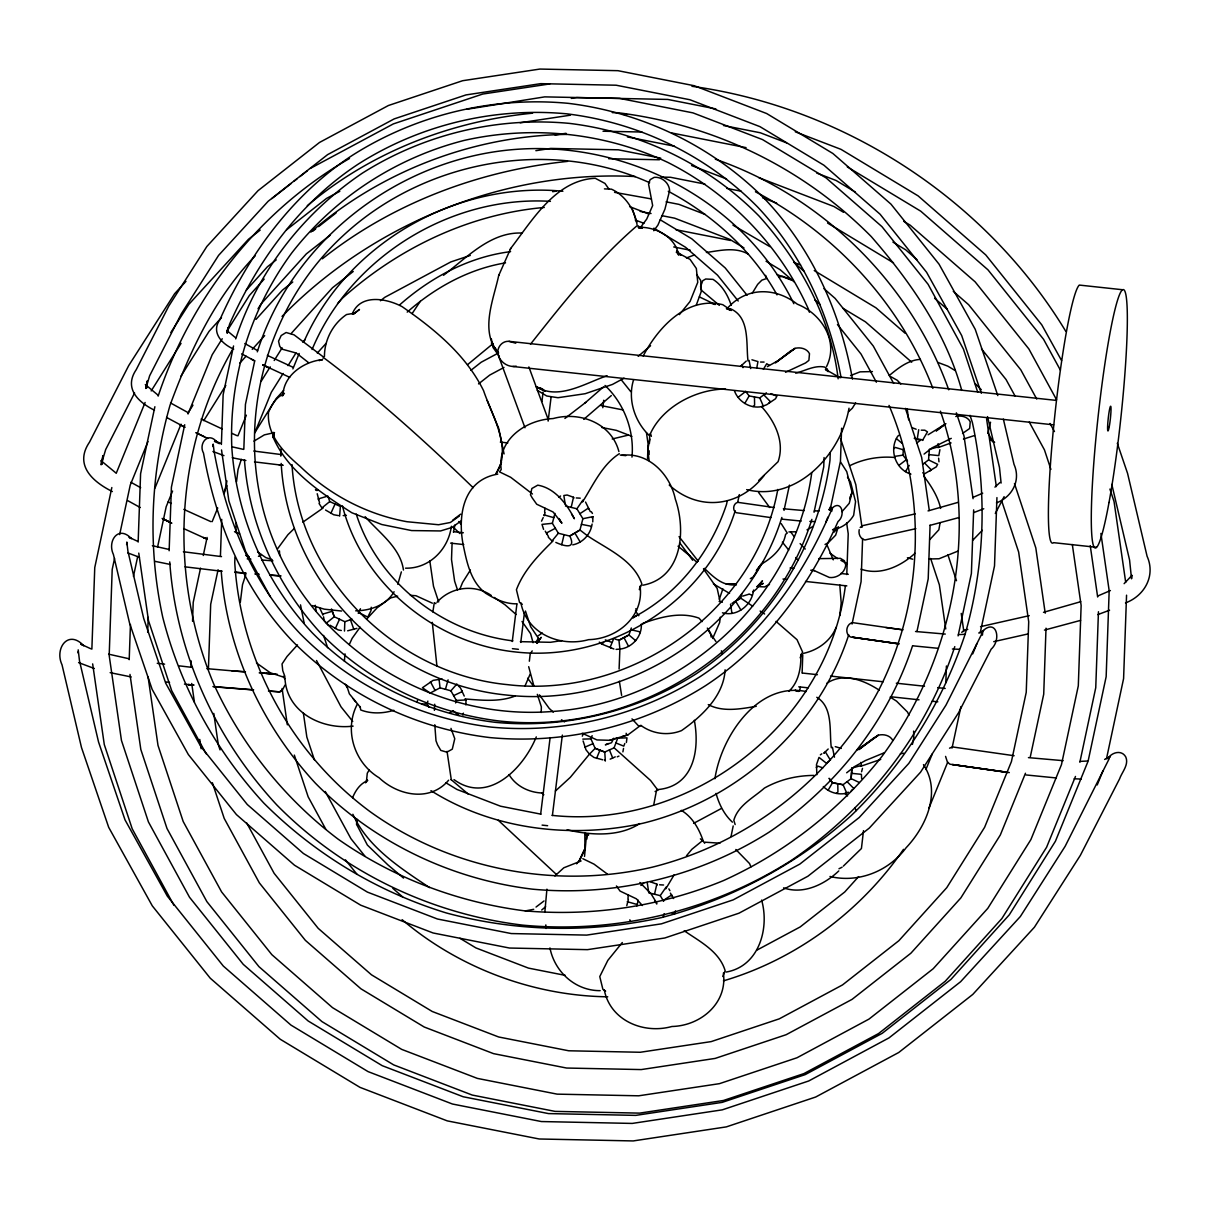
<?xml version="1.0" encoding="UTF-8"?>
<svg xmlns="http://www.w3.org/2000/svg" width="1210" height="1210" viewBox="0 0 1210 1210"><rect width="100%" height="100%" fill="white"/><g stroke="black" fill="none" stroke-linecap="round" stroke-linejoin="round"><path stroke-width="1.5" d="M619.096 668.994L619.898 649.105C632.104 647.789 642.162 636.43 641.315 624.058M623.528 748.43L622.893 751.864M714.913 778.741C721.115 736.966 757.399 681.472 806.147 691.545M323.569 616.798L324.174 620.669L328.591 625.51M434.39 710.33L434.723 704.22M541.203 712.478L541.354 706.867L537.331 694.343M544.818 912.31L546.92 889.168M1001.109 483.062L999.475 467.499L987.526 416.603M863.501 830.65L861.429 848.512L843.355 866.118M649.059 454.536L649.18 450.816M649.422 443.389L649.74 434.103M91.869 649.15L94.758 567.581L111.834 487.539M129.198 659.677L130.453 624.466M138.152 542.08L140.587 473.76L154.88 406.726M147.696 632.301L148.225 617.357M169.143 550.747L171.412 487.146L184.707 424.74M190.968 666.574L191.165 660.917M192.556 621.305L193.207 602.429L200.542 568.14M208.407 669.296L210.691 604.319L218.087 569.713M221.385 444.433L223.139 394.732L233.56 345.954M220.417 556.358L221.717 519.347M234.952 557.144L234.755 562.801C240.79 660.72 291.353 753.527 370.26 811.774C450.937 869.718 555.662 889.547 652.235 867.192C748.718 843.098 833.07 777.606 879.156 689.337C923.472 601.657 927.45 495.903 889.032 405.395M235.814 532.597L236.147 523.144M243.845 448.88L245.433 404.412L254.735 360.762M280.796 456.109L281.053 448.744M452.086 543.048L451.511 559.504L454.627 581.193L457.486 589.86M631.968 457.123C634.463 430.79 624.224 403.595 605.015 385.461M647.547 458.62L648.061 443.767L646.473 432.757M802.124 672.957L802.759 654.776M824.071 457.546L823.738 466.818L814.043 512.269M830.241 452.842L829.984 460.208C818.61 546.814 768.244 625.918 695.629 674.167C636.324 711.798 565.342 728.919 495.419 722.34C426.359 713.961 361.109 682.41 312.24 632.8C265.096 582.358 236.434 516.337 231.806 447.458C228.962 378.004 250.576 308.943 291.716 253.011C334.822 197.593 395.988 157.799 463.99 140.466C532.234 125.023 604.637 132.601 667.965 162.488C729.736 193.691 779.83 245.6 808.25 308.747L809.414 312.24M841.616 428.204L840.451 461.343L830.03 510.121M846.773 574.568L848.225 533.837L846.637 522.856M862.609 538.541L861.081 581.692L852.052 624.027M930.082 525.216L928.206 578.864L916.953 631.514M945.827 682.712L946.417 665.984M973.657 509.879L971.388 573.48L958.093 635.885M996.934 497.597L994.514 565.917L980.206 632.951M1046.015 628.187L1043.716 694.207L1030.194 757.369M1098.453 611.746L1095.746 687.719L1079.849 762.27M1126.555 595.184L1123.591 678.598L1106.515 758.64M754.465 396.88L754.601 405.199L753.043 406.545M837.789 783.717L837.925 792.036L836.367 793.382M938.975 461.812L938.612 458.166M339.602 516.141L340.388 506.491L329.755 501.575L327.849 496.07L318.17 498.959L318.502 499.851M371.243 607.223L371.046 610.49L367.779 617.115L358.584 612.487M501.484 462.386L495.798 474.214C513.01 448.668 491.925 415.65 483.592 390.709C465.941 354.787 434.39 329.075 402.159 306.69C386.731 298.325 360.172 293.516 352.276 313.98M584.929 847.439L584.823 833.176M352.004 619.157L344.85 621.713L344.472 631.045M747.992 360.943C745.889 343.519 750.23 317.156 730.311 308.686L727.875 309.215M831.33 747.78C829.122 731.309 833.463 707.305 816.765 697.278M725.108 669.78C723.807 695.947 701.724 716.426 681.502 730.613C668.147 735.967 652.856 734.001 641.194 725.652M851.084 778.68L851.9 768.063M823.329 786.515C829.394 792.656 838.394 795.182 846.773 793.2L843.083 784.715L832.51 782.734L829.062 778.287L832.435 782.779L843.022 784.761L851.129 778.635L851.946 768.048L861.565 765.401L860.643 762.436M907.545 461.101L902.947 455.157L903.492 448.093M918.708 429.701L917.18 439.442M923.139 464.02L928.554 459.921L929.371 449.333L938.99 446.687L938.053 443.722M656.198 792.005L653.808 804.559M344.396 661.114L345.001 653.854M403.444 570.016C400.465 547.661 379.123 532.808 365.118 516.655M432.847 611.957L434.299 602.656L435.872 603.624M430.458 681.774L435.101 690.471M448.093 679.869L445.431 689.337M462.023 690.607L461.917 691.727L453.584 695.644M831.709 511.376L831.89 509.244L828.351 517.093C800.082 580.497 758.367 638.457 699.698 676.919C637.927 716.139 563.966 733.971 491.109 727.104C419.159 718.377 351.172 685.525 300.277 633.813C252.391 583.719 225.983 518.243 214.004 450.801L213.202 444.085L212.718 446.46M982.429 635.129L982.671 632.18L946.008 705.082L908.816 763.389L859.221 817.506L799.795 864.122L733.169 899.877L661.431 923.835L586.699 935.103L511.27 933.56L437.46 919.01L367.432 892.118L303.423 853.504L247.279 804.499L200.799 746.464L165.709 683.196L143.718 618.507L127.942 551.321L126.838 542.05L126.657 544.545L126.853 543.396M324.446 356.526C324.386 339.965 332.841 323.841 346.544 314.539L354.832 313.133M859.206 529.693C858.223 533.882 860.416 539.146 864.953 539.978L915.864 528.679M862.488 768.365L861.58 771.768M939.913 449.651L938.809 455.61L928.962 454.627M283.004 395.549C283.17 375.448 304.043 361.306 322.586 359.657L318.895 360.535L321.542 359.854M366.343 782.386L367.28 773.22L369.186 770.029M756.779 367.931L757.959 361.578L751.939 359.793M839.8 615.512L841.207 602.898L839.785 584.914M529.345 661.22L530.207 653.929L532.203 650.904M720.283 617.16L719.648 622.515L712.66 638.487M512.269 641.497L516.912 603.987M541.944 401.433L543.093 392.055M520.769 642.419L524.474 612.411M548.13 421.11L551.14 396.729M540.643 814.269L550.127 737.571M552.395 815.54L562.347 735.105M602.807 407.725L603.73 400.238M236.51 481.852L238.037 469.541L241.319 459.361M240.321 602.323L242.499 584.733L245.796 574.553M841.071 377.596C829.576 314.298 802.064 254.236 757.747 207.137C706.852 155.424 638.865 122.573 566.915 113.846C494.058 106.979 420.097 124.811 358.341 164.046C299.672 202.509 257.927 260.468 229.688 323.902L226.966 333.068L228.024 327.592L227.51 332.795L226.875 330.587M1132.031 575.506L1131.532 578.788L1129.58 560.033L1111.809 484.408M77.984 652.871L78.211 651.464M635.704 640.71L628.882 634.932L618.945 640.211L619.898 649.105L616.102 649.392M401.357 571.876L397.818 584.324M273.959 433.785L273.294 437.612C288.131 471.734 321.558 493.196 351.792 512.737L381.785 524.52L411.627 530.57L440.546 530.948L451.98 527.454L460.995 520.996M357.283 820.637L356.632 824.449L367.371 845.034L387.926 864.908L403.535 878.082M584.808 849.223L579.136 861.051L584.808 849.223L579.136 861.051L576.58 863.819M274.171 432.62L273.294 437.612L273.294 432.378M357.495 819.457L356.632 824.449L356.617 819.231M940.094 522.78L938.854 529.798L929.643 539.736M1109.328 758.443L1065.148 846.289L1020.348 916.53L960.589 981.734L889.002 1037.893L808.734 1080.969L722.294 1109.842L632.24 1123.424L541.369 1121.549L452.449 1104.019L368.082 1071.621L290.96 1025.097L223.305 966.049L167.313 896.126L125.038 819.911L98.539 741.972L79.527 661.023L78.196 649.846M649.861 439.079L647.713 449.666L649.135 460.783M731.037 836.518L733.199 825.931M912.431 744.377L913.822 737.48L913.61 731.127M990.551 422.214L987.799 433.392M114.557 558.46L112.197 569.456L109.187 655.457L121.454 740.444L148.422 821.908L189.516 897.26L243.255 964.355L308.187 1020.998L382.224 1065.677L463.203 1096.759L548.553 1113.593L635.764 1115.378L722.188 1102.37L805.164 1074.631L882.226 1033.31L950.909 979.434L1009.306 914.805L1055.422 841.237L1088.123 761.105L1106.152 676.723L1109.177 590.722L1100.903 533.444M119.654 534.608L130.241 485.089L147.998 441.529M133.448 576.429L137.713 556.434M157.572 547.086L166.178 506.748L172.576 491.063M203.25 555.511L207.107 537.467M224.243 493.62L226.951 480.914M453.417 532.188L454.96 525.019M727.27 500.804L726.499 504.449C710.814 551.911 677.812 594.413 633.072 617.493M737.767 501.878L739.325 494.603M722.869 588.846L719.315 599.283M777.788 489.445C755.63 611.64 629.729 699.259 507.519 684.648C395.443 673.864 298.643 577.76 292.003 464.549M784.019 510.408L789.434 485.149M811.713 472.959C794.41 601.491 678.099 704.386 549.506 711.677C435.63 719.678 321.558 652.341 276.198 547.101C230.308 442.285 259.121 313.042 342.959 235.799C423.56 160.703 548.659 137.032 649.634 182.725M799.583 690.94L800.339 687.371M845.412 585.58C827.973 724.034 690.229 830.226 552.108 815.374M952.058 748.052L960.922 706.61M633.571 379.804C627.43 399.361 634.615 421.428 649.105 435.328M849.027 408.209C840.889 454.31 796.891 502.105 746.661 489.627M544.923 508.2L544.621 512.117M628.247 895.037L627.96 898.954M571.18 507.368L573.51 497.265L567.142 495.011L563.845 495.51L565.236 504.494M654.504 894.22L656.848 884.117L650.466 881.848M545.044 512.677L544.243 515.732L543.91 514.84L553.832 517.668M552.335 523.37L554.951 513.373M592.098 524.051C590.722 534.109 582.796 542.942 572.738 544.848M626.78 905.64L628.368 899.514M636.747 906.109L638.275 900.21M741.745 594.049L740.702 598.179L731.989 603.351M663.277 916.893L664.124 913.656M675.437 910.888L674.635 913.943L671.852 912.794M499.095 274.564L498.702 275.502C493.559 299.596 479.931 330.36 497.613 352.201M462.886 715.065L463.385 713.159M564.072 534.639L561.712 544.682M541.536 521.162L543.199 517.577M592.779 521.918L592.885 516.67L582.887 518.697L579.953 530.056L569.774 536.091L558.355 533.247L552.365 523.31L542.004 524.384L543.577 529.375M427.856 701.089L427.115 703.6L421.7 704.296M455.595 702.934L456.336 700.424L450.891 690.789L440.017 687.824L430.185 693.103L422.426 687.749L433.12 680.353L442.104 678.976M899.242 435.101L897.775 436.144C888.76 449.5 895.294 469.374 910.918 474.139M416.951 702.208L417.541 700.333M465.805 704.885L466.031 699.955L465.003 698.957C481.565 700.227 499.337 702.223 515.218 696.022M753.543 590.057C752.091 604.773 737.253 617.115 722.461 612.805M451.36 526.259C448.532 549.234 429.278 568.806 405.531 568.171M631.317 627.99L628.958 634.993L619.006 640.271L615.164 639.122M284.97 685.117L282.263 690.32L279.555 691.863L270.132 691.167M613.682 638.698L610.264 647.032L611.035 648.182M696.31 305.041L701.21 291.64L700.756 280.463L696.612 274.534M599.963 750.17L596.56 758.443M613.818 738.221L611.534 742.728L605.348 744.846L608.297 743.515M626.387 742.486L626.992 737.858L617.735 738.13L614.075 747.841L604.713 752.06L595.123 748.355L590.934 738.886L592.144 735.665M624.768 743.515L623.785 746.146L615.92 742.97M850.237 497.144L852.112 492.273L846.728 471.613L840.663 462.159M826.551 366.554C839.105 341.401 821.62 313.798 797.299 304.179C775.428 287.133 746.252 286.694 727.24 308.505M582.312 736.179L583.371 733.517M116.205 473.352L145.109 402.461M158.147 396.124C191.014 297.569 259.121 210.298 349.493 158.495M154.986 488.069L181.031 424.181M188.019 414.002L212.189 354.742L222.232 338.74M235.723 338.906C257.76 271.237 303.453 213.02 362.213 173.242C423.591 134.31 497.068 116.568 569.456 123.39C640.937 132.056 708.47 164.711 759.048 216.061C799.886 261.39 830.907 317.625 838.137 378.821M257.306 351.853C292.88 238.99 401.448 156.529 519.09 149.163C630.259 141.918 744.604 202.509 793.821 303.695M237.916 435.887L246.356 415.181M212.143 521.676L217.739 507.958M224.016 492.515L226.815 485.664M254.645 433.165L271.342 392.237L283.125 373.451M292.88 368.899L299.173 353.471M304.058 341.462C347.043 243.225 456.503 180.986 562.892 191.24M312.074 349.524C350.416 257.155 450.71 195.249 550.414 201.359M459.815 589.27L462.583 582.479L470.403 570.031M735.196 510.802C706.564 601.945 609.749 662.777 515.294 651.948C435.313 643.448 362.607 584.475 342.445 505.916M781.857 517.457C746.267 631.953 624.859 708.667 506.249 695.009C388.183 683.317 287.738 582.706 281.189 463.43M811.865 519.362C770.846 649.997 634.781 736.028 499.306 721.009C432.318 712.902 369.065 682.289 321.663 634.176C277.544 586.563 249.124 524.898 244.435 459.936M825.764 522.312L827.867 517.169M848.724 634.796C818.565 727.77 737.722 799.946 643.236 823.178C571.816 838.969 493.438 829.969 430.957 790.659M912.582 645.686C887.505 721.977 835.323 787.211 769.152 832.132C698.972 876.645 614.967 896.973 532.203 889.138C450.438 879.262 373.24 841.873 315.387 783.172C261.708 725.168 226.935 650.178 221.218 571.075M954.781 646.624C926.225 734.001 867.086 809.142 791.174 860.507C711.631 910.979 616.404 933.969 522.599 925.121C429.943 913.898 342.43 871.548 276.863 804.998C215.244 738.644 176.131 652.462 169.733 561.909M972.734 653.884L976.939 643.554M925.907 769.5L932.275 753.906M928.841 808.356L947.732 762.118M1025.475 773.25L1000.322 834.991L960.831 897.926L910.888 953.208L852.082 999.354L786.152 1034.701L715.17 1058.417L641.224 1069.579L566.582 1068.037L493.529 1053.638L424.256 1027.033L360.943 988.812L305.359 940.351L259.363 882.907L224.213 818.429L212.37 782.704M1075.478 776.442L1046.605 847.242L1001.865 918.572L945.222 981.265L878.596 1033.537L803.894 1073.603L723.429 1100.495L639.636 1113.124L555.027 1111.385L472.233 1095.065L393.704 1064.906L321.936 1021.588L258.955 966.669L206.849 901.586L166.995 828.487L140.829 749.504L129.984 674.409M1097.213 784.942L1102.839 771.103M849.798 498.732L852.112 492.273L849.239 503.315L841.994 511.648M510.272 249.441L510.726 248.398C532.445 220.144 555.768 179.972 595.275 178.278L604.955 183.421L609.008 189.183M357.373 704.084C343.7 729.857 354.273 762.845 379.138 777.788C398.014 795.741 430.17 802.26 448.608 780.208M525.004 685.979L530.116 674.167M498.702 275.502L510.726 248.398M1004.118 496.644L995.301 513.464M349.282 644.552L352.125 638.351L360.096 627.219M536.287 736.89C523.794 767.7 488.568 804.937 454.007 779.618M358.221 613.258L360.444 608.736M495.798 474.214L496.312 473.17M588.499 833.599L586.2 838.212L584.536 856.423M829.153 509.501L830.589 506.612M335.079 504.01L330.844 513.403M339.556 619.202L335.306 628.595M134.582 392.993L105.678 449.53L101.126 464.821L102.88 455.686L102.033 464.353L100.975 460.677M352.594 797.692C355.558 790.387 360.172 783.596 367.764 780.526M909.209 465.427L905.503 471.613M832.51 782.734L828.079 790.327M665.833 888.775L674.182 874.769M763.359 369.322L766.732 363.726L769.394 365.39M922.474 440.44L927.48 431.864L924.818 430.2L921.264 430.185M836.186 627.203C830.741 641.028 817.763 650.224 803.516 653.355M282.142 395.973L283.866 392.963M365.465 782.809L367.19 779.815M851.023 791.446L851.87 790.009M855.606 402.9L852.339 408.224L848.558 411.687M731.959 613.425L730.522 604.138M643.191 355.997C658.119 327.381 687.144 295.815 722.809 304.708L731.294 310.425L726.393 308.686M752.121 293.425L757.672 284.35L761.876 280.13L765.491 278.905M151.189 390.936L181.046 343.353M180.971 376.159L209.043 331.374L221.475 317.625M227.238 330.738L249.336 295.527L264.173 279.102M187.989 413.079L192.965 405.153M233.182 348.42C174.089 449.606 168.81 576.928 213.973 684.542C241.985 745.436 284.486 798.524 337.923 839.014C393.25 877.885 457.365 902.146 524.369 910.812C592.189 916.681 660.448 906.517 723.429 880.608C785.396 852.536 839.619 809.974 881.788 756.613C953.828 659.117 980.781 526.834 940.442 411.188M258.032 308.777L261.012 304.012L306.312 253.903L329.997 235.33M203.764 420.641L225.816 385.461M261.284 381.089L270.223 366.857M274.201 360.519L282.142 347.86M288.041 365.617L295.89 353.093M255.355 431.758L276.092 398.725L283.594 390.437M903.507 849.344C860.643 911.508 796.029 959.454 723.414 980.856M170.822 332.553L188.745 304.451L248.489 239.247L260.18 230.082M1131.955 575.37L1124.12 583.674M537.18 643.357L541.157 637.322L536.907 643.175M412.156 313.541L420.263 301.335M277.559 548.795L287.95 534.669L294.302 528.498M535.818 642.132L538.359 638.441M640.014 228.145L646.745 219.025L652.659 205.579L648.545 183.95L650.163 179.64L654.171 177.371C661.825 176.524 669.19 182.937 669.614 190.59L664.925 209.194L657.862 225.196L653.778 230.732M565.463 505.992L576.898 508.79L582.902 500.108L582.509 501.938C593.263 485.013 601.93 464.973 619.323 453.689M647.184 882.347L648.787 892.829L660.221 895.627L666.226 886.945M530.494 344.2C563.285 302.757 596.636 260.589 636.717 225.998L638.547 225.952M548.311 537.225L552.002 540.961L558.355 533.247M800.158 657.801L802.578 652.008L797.027 639.697L776.003 621.365M722.748 976.515L725.153 970.722C719.405 951.393 699.713 941.486 684.194 930.747M394.082 591.75C386.262 605.212 370.562 610.627 355.695 610.823M592.038 517.744L592.885 516.67M763.374 561.848L756.371 570.53L760.954 564.51L753.316 576.807L750.321 578.698M679.37 314.615L690.078 301.441L697.762 282.278L696.34 268.469L690.063 259.379L677.706 252.799M456.881 683.998L450.846 690.865M640.877 885.448L643.902 882.846M686.478 855.803L691.848 849.314L702.662 840.527L704.719 843.279M828.184 749.005L823.828 753.255L825.386 751.909L830.453 760.213M599.298 642.102L601.657 644.007L603.624 642.555M622.303 942.529L607.843 960.362L599.767 976.576L602.867 989.251L605.635 991.141M860.174 527.53L862.155 525.76L915.229 513.902M961.738 632.361L964.128 630.228L967.773 629.427M255.991 319.41L282.414 290.158L292.775 282.021M291.081 333.612L332.538 287.723L353.244 271.479M302.757 342.127L305.253 339.375M337.56 303.604L342.536 298.099C398.392 248.05 469.162 214.094 544.258 207.454M317.292 353.108L326.034 343.428M858.586 876.63L844.716 892.012L800.173 926.936L756.855 950.153M255.325 255.703C214.881 297.509 189.864 351.293 170.02 405.289C150.297 474.305 147.514 547.056 162.745 617.251C180.411 686.69 215.35 750.381 263.825 803.092C314.827 854.063 377.429 891.846 446.384 912.975C516.625 931.912 590.329 933.152 661.341 917.634C731.823 899.121 797.012 864.379 851.19 815.601C903.295 765.31 942.288 703.116 965.066 634.388C984.804 565.372 987.572 492.606 972.356 422.426L969.997 415.317M246.326 290.128L267.44 266.745L276.213 259.878M239.852 363.06L246.054 356.209M252.255 349.342L264.672 335.624M282.036 316.415C372.907 223.275 504.963 169.808 635.28 176.554M185.962 281.355L174.648 293.697L128.699 365.601L89.525 442.119C74.052 464.821 92.202 481.504 112.349 491.547M367.174 618.537L377.142 607.798L390.512 597.952L397.666 596.152M757.626 585.988L762.466 580.83L756.522 588.998L752.968 591.856M972.643 540.386L982.323 530.313M443.51 275.275C466.803 257.73 490.443 231.806 521.828 233.046M830.937 509.425L832.541 508.094L829.047 509.849L831.013 509.304C840.995 498.036 846.319 514.885 838.031 521.525C808.946 586.729 765.809 646.125 705.521 685.677C641.633 726.212 565.161 744.694 489.808 737.571C415.393 728.571 345.107 694.555 292.442 641.103C243.255 589.603 215.804 522.417 203.492 453.054C198.259 443.783 208.029 431.456 216.529 441.62L214.79 440.667L220.78 443.45M764.039 475.56C739.839 506.96 699.198 512.027 669.221 485.059M788.92 691.288C798.872 681.971 801.202 667.345 800.823 654.323M436.946 602.368C450.453 586.986 474.199 583.674 491.184 595.38M297.494 644.915L287.057 656.455L282.036 663.987L282.762 670.673L284.879 676.435M640.498 725.486L628.066 734.788L622.076 736.633M994.938 487.131L999.989 482.488M554.876 875.949L563.83 867.782L581.102 860.96M611.322 395.579L583.734 419.371M319.062 503.496L321.921 507.897L329.785 501.545M326.382 623.089L334.247 616.737L344.85 621.713M585.126 402.87L603.382 386.988M738.13 397.258L745.723 391.435M768.925 403.051L770.483 401.705L763.782 394.838M758.761 480.37L778.106 461.66C785.018 441.635 774.748 421.216 761.559 406.636C750.17 408.935 738.221 401.523 734.394 390.709M889.259 375.539C898.153 368.097 908.438 359.975 920.417 359.385M893.691 448.774L895.249 447.428L903.447 449.833M898.879 465.396L906.487 459.573M924.077 454.083L932.169 447.791L951.272 438.353M929.688 471.189L931.246 469.843L924.531 462.961M914.941 553.318C900.905 566.371 880.154 575.899 861.006 569.154M816.266 767.473L817.824 766.127L822.8 767.836M846.652 772.797L854.744 766.49L865.498 760.515L883.875 752.923M838.787 870.928C824.554 884.51 803.319 894.81 783.581 887.868M467.544 364.664L493.226 343.474M638.169 356.345L650.572 345.757M541.717 909.996L545.619 906.759M555.39 791.038L570.318 777.334L589.467 754.148L585.958 749.777L583.099 740.959M639.757 823.556C618.93 837.244 590.404 835.278 567.127 829.788M746.267 361.049L740.505 366.418L742.063 365.072L742.985 367.643M470.856 370.366L481.217 362.213L497.87 353.29M478.525 383.903L489.763 375.055L503.98 367.447M271.827 198.621L291.081 183.527M294.045 181.197L297.01 178.883M299.974 176.554L307.37 170.746M307.295 205.73C370.275 152.339 450.725 121.151 532.597 113.18M286.543 229.824L326.518 198.425L339.813 191.301M310.894 232.078C381.15 171.094 473.624 135.641 566.613 134.401M312.755 231.216L315.674 228.917M318.593 226.618L336.138 212.869M322.389 258.789C392.055 203.31 479.175 170.534 567.52 161.384M380.424 300.761L384.84 297.297L450.77 261.95L470.297 255.416M399.996 304.587C431.017 277.272 469.223 256.777 510.59 251.65M407.195 312.12C434.98 287.662 468.754 268.938 505.523 262.873M353.35 314.237L359.491 309.442L353.577 313.919M944.919 424.15L936.162 430.957L945.207 424.286M564.904 418.448L585.761 402.386M452.706 520.209L460.692 514.129M536.03 907.046L544.031 900.966M759.698 397.924L766.414 392.842M829.319 761.06L826.43 763.253L819.004 757.399L816.493 764.614L816.841 774.718M916.741 443.041L920.462 440.243M302.848 522.175L323.13 507.988L321.921 507.897M945.902 423.666L928.1 434.768M820.35 754.858L821.817 753.8M459.361 516.035L450.377 522.478L438.549 524.747L407.105 521.737C366.857 514.477 329.77 494.981 300.382 466.636C284.274 452.873 266.684 435.343 268.484 412.368C271.766 404.639 276.198 396.925 284.426 393.673M538.178 635.825L542.216 632.966M558.763 497.128L560.563 496.009M962.54 433.437L969.649 428.491L970.239 421.806C967.682 416.648 960.967 415.136 955.764 416.512M760.893 564.374C772.615 557.75 782.93 548.069 785.623 534.336L787.256 533.081L781.191 523.582M579.877 513.721L588.378 508.109L588.695 508.986M663.216 900.558L671.701 894.946L672.034 895.839M253.964 441.151L264.355 434.874L274.519 432.59M258.426 556.343L261.39 554.543M734.183 601.975L740.686 598.103L752.65 606.195M996.42 502.891C1012.135 497.053 1021.164 480.355 1014.01 464.353L1003.362 419.114M1125.466 602.928C1144.539 595.88 1155.837 575.733 1147.08 556.252L1127.569 473.382L1117.299 443.253M555.36 528.286L546.527 532.96L546.844 533.852M279.555 691.863L282.263 690.32L279.555 691.863L268.454 690.986M807.009 529.829L813.211 526.32M633.011 617.962L638.018 614.574L638.774 615.724L635.447 611.005M767.352 366.63L778.106 360.656L795.015 348.374C800.218 346.998 806.934 348.51 809.49 353.683L808.885 360.368L805.542 362.97L785.517 372.287M856.831 750.049L878.339 735.211C883.542 733.835 890.258 735.347 892.814 740.52M949.532 748.173L952.588 746.948L1014.116 755.721M825.023 544.47L828.321 542.655L835.641 535.183L838.167 527.197L833.705 532.097L838.5 527.136L832.556 529.798C841.449 528.286 849.057 523.068 853.655 515.309L855.561 501.651L850.524 481.913L847.499 477.239M624.058 378.155L612.487 384.417L585.201 393.704L557.976 397.712L546.693 395.988L537.225 390.24M449.742 712.826L453.311 710.89M310.335 168.417L393.356 123.904L482.73 94.047L549.794 83.929M693.587 823.375L721.326 808.507M760.137 585.005L763.268 583.371L758.307 585.761M769.469 584.43L764.599 586.911L756.643 586.548M978.754 633.011L983.579 630.591L981.355 632.422C996.027 616.601 1002.122 639.394 991.172 649.165L958.638 712.599L920.492 772.267L869.34 828.048L807.872 876.252L738.962 913.202L664.789 937.992L587.47 949.653L509.47 948.035L433.12 932.986L360.686 905.171L294.514 865.241L236.434 814.587L188.352 754.556L152.142 689.352L129.561 623.135L113.392 554.437C107.04 540.961 118.489 524.701 131.436 538.631L129.016 537.316L137.305 541.157M1104.609 759.441L1110.417 756.522L1107.74 758.731C1111.521 752.348 1121.64 749.383 1125.799 757.006C1129.066 764.811 1122.003 771.98 1119.568 778.907L1080.364 855.334L1034.414 927.223L972.779 994.423L898.728 1052.503L815.706 1097.016L726.333 1126.888L633.193 1140.939L539.206 1138.988L447.231 1120.868L359.96 1087.351L280.221 1039.239L210.253 978.209L152.309 905.882L108.688 827.322L81.493 747.538L62.012 664.774C54.359 648.545 68.153 628.943 83.747 645.732L80.828 644.159L90.81 648.772M838.999 868.75L842.084 867.207M642.918 623.286C660.69 617.085 680.338 611.504 698.926 618.113L702.133 621.607M655.094 791.506L657.892 790.191L650.602 780.51L614.09 747.795M849.526 465.82C863.32 458.847 879.307 456.109 894.523 457.471L895.067 456.336L903.038 455.126M593.082 743.59L584.823 747.22M610.173 759.139L615.24 756.855M826.808 683.287C843.552 672.125 863.955 680.232 879.171 690.139M983.76 508.76L973.838 512.556M1109.57 610.218L1097.818 614.604M973.022 497.37L982.702 493.211M1097.712 596.016L1110.417 590.556M957.821 551.155L939.036 558.763L928.66 558.99M617.251 756.825L618.945 756.099M607.148 375.735C585.474 382.965 558.385 400.752 536.257 386.671L545.271 391.133L536.272 386.716M744.74 403.474L749.187 395.882L745.647 391.48M937.932 447.639L951.075 442.936M860.507 766.353L880.714 759.426M850.524 375.554L860.098 371.848L872.44 371.576M686.433 257.972L694.54 254.887M924.047 474.123L936.283 466.878L937.629 464.337L928.554 459.921M848.346 792.187L844.883 793.488L847.544 795.923M356.905 628.383L347.663 630.788M332.311 611.262L322.631 614.151L322.964 615.043L319.758 608.116M466.894 109.263L544.697 96.876L619.641 98.403L692.967 112.878L762.527 139.589L826.143 177.961L881.924 226.618L928.085 284.289L963.417 349.055L977.68 392.101M958.229 502.316L928.04 510.907M1080.727 601.688L1043.504 612.32M963.447 439.064L974.473 435.555M795.62 373.149C805.179 370.865 814.617 364.981 824.675 367.069L827.337 369.095L828.139 371.636L825.402 369.383L840.133 377.762M742.668 596.122L748.718 594.276M582.146 733.245L596.969 739.93L609.719 740.308L616.994 738.1M609.719 740.308L628.066 734.788M958.819 517.593L929.809 525.412M1080.591 620.382L1044.442 630.092M497.779 474.123C463.49 479.931 457.758 514.598 462.916 543.456C466.576 561.243 470.312 581.647 485.709 593.263C495.208 599.131 505.402 604.047 516.836 603.82M642.767 585.232C682.289 577.911 686.236 530.434 675.331 499.14C670.159 474.335 648.53 451.753 621.607 455.353M726.106 972.069C758.897 966.442 769.696 928.554 761.619 900.104M779.225 277.029L782.447 276.243L792.565 280.16M628.277 435.131L612.199 438.973M1029.226 615.663L980.523 626.644M1028.243 633.889L993.743 641.663M393.855 710.3C383.071 713.582 371.334 714.051 360.686 709.952L360.156 706.564M756.265 706.292C740.762 708.924 722.763 712.357 708.289 704.613M525.261 910.933L533.716 909.315M760.5 362.047L764.07 362.077M641.421 725.471L638.577 725.955L631.983 718.876M571.332 98.403L576.837 97.571L667.708 99.432L715.881 108.93M520.149 122.77L570.47 115.177M552.637 191.694L556.358 191.135M561.697 640.604L550.489 642.298L520.33 641.663M900.406 753.769L903.749 753.255M555.012 134.96L566.038 133.297M535.864 150.675L550.762 148.422L618.431 149.813L660.736 158.162M322.979 358.145L324.038 357.978C376.658 397.545 425.829 441.937 473.155 487.69M656.833 789.661C693.406 787.014 700.015 750.699 694.343 720.298M706.398 252.482C720.268 250.5 735.483 246.719 748.4 254.191M576.278 497.945L580.24 498.172M659.601 884.782L663.579 885.009M439.048 678.931L440.017 687.824M466.031 699.955L456.336 700.424M1056.194 400.389L509.017 341.341C500.94 340.645 495.268 349.796 498.898 356.859L524.974 427.75M498.898 356.859C501.772 363.318 509.138 367.674 516.186 366.161M735.62 584.127C723.247 587.243 712.524 576.005 704.341 568.352M725.486 389.03C696.158 389.196 662.777 406.636 650.481 433.467L651.373 436.311M813.982 775.413C796.588 775.519 779.648 779.558 764.402 788.088C753.512 797.768 737.964 805.346 733.82 820.319L735.151 824.57M343.201 515.596L346.393 515.339M612.699 758.005L609.417 749.913M552.002 540.961L553.046 540.9C538.556 555.163 523.748 570.318 516.428 589.724L519.544 602.414L522.312 604.304M814.36 511.013L819.367 510.771M958.426 634.615L965.353 634.297M1080.122 761.377L1087.533 761.029M796.346 531.765L788.92 531.931M704.931 842.19L719.965 843.188M590.994 738.871L582.796 739.113M353.123 726.121C321.769 730.008 286.135 712.191 284.925 677.524M818.625 558.642L840.405 558.339L844.353 560.714L845.76 564.994C844.928 572.875 837.017 578.425 829.364 577.457L812.454 569.804M735.529 583.976L726.106 584.022L736.406 584.914M749.262 594.095L752.06 595.244M612.29 112.606L617.871 112.727C714.142 124.63 802.971 167.57 871.26 236.585C910.495 281.643 945.706 332.175 961.753 390.406M623.029 114.345L626.795 114.421M603.004 131.225L641.966 132.026M608.69 158.722L659.45 159.765M661.22 177.099L670.476 177.28L704.931 184.071M614.559 192.345L651.388 198.939M638.608 227.964L642.344 228.04M607.738 996.798C533.338 995.875 458.711 967.894 402.098 919.645M809.853 521.419L815.026 521.616M952.406 649.014L959.333 649.301M1074.147 778.786L1081.211 779.059M804.181 510.59L783.354 508.76M945.282 634.07L915.531 631.499M1063.136 760.667L1028.439 757.626M604.44 188.881L611.504 189.183C625.449 195.581 634.6 209.754 637.065 224.652M512.42 648.666L518.424 649.316M542.095 825.114L547.631 825.704M410.417 595.335L415.968 595.728L432.378 603.185M261.617 560.003L272.946 560.85M255.129 574.054L258.819 574.327M269.921 575.143L281.023 575.96L269.996 575.007M244.677 671.792L231.957 670.854L245.464 671.852M259.212 672.851L273.415 673.894M260.347 672.942L277.09 674.182M253.162 689.927L213.973 686.811M266.472 673.395L273.641 673.925M245.872 573.086L234.785 572.209L245.872 573.283M255.249 573.842L258.819 574.115M212.915 686.569L253.646 689.806M541.989 793.004C528.83 792.459 515.883 786.137 509.032 774.597M247.218 558.839L250.893 559.156M206.88 668.661L234.301 671.021M280.72 465.064L254.493 461.887M220.22 571.059L185.054 566.84M190.711 684.799L184.48 684.149M801.232 521.071L781.902 519.15M938.385 648.348L913.535 645.883M1056.406 777.97L1026.035 774.944M602.837 759.835L593.959 757.445L589.467 754.148L595.184 748.324L604.758 752.03L605.333 761.029L604.682 760.031M1122.215 289.704L1079.32 285.076A129.924 11.374 -83.8 0 0 1053.94 423.863A129.924 11.374 -83.8 0 0 1053.517 542.655L1096.411 547.283M512.889 366.494L1053.638 424.846M500.335 442.104L507.822 442.92M620.246 455.051L625.872 455.656M453.931 531.735L463.324 532.748M790.054 568.019L793.805 568.413M810.715 570.243L814.466 570.651M840.753 573.48L848.27 574.296M450.619 543.139L463.763 544.561M782.991 579.015L786.742 579.424M805.527 581.45L846.834 585.897M341.628 611.05L324.159 609.144L312.407 605.59M802.366 673.047L817.4 674.681M830.559 676.087L883.164 681.774M896.323 683.196L924.5 686.236M937.659 687.658L945.176 688.46M798.766 686.826L808.159 687.84M890.832 696.763L919.025 699.803M932.169 701.225L937.81 701.83M640.075 227.329L642.586 227.616L638.214 227.344C655.517 226.451 675.467 236.842 678.659 255.113L677.207 252.497M859.281 782.477L851.129 778.635M281.643 454.612L253.828 451.058M221.506 556.615L183.391 551.745M157.239 663.292L164.62 664.154M179.352 665.878L192.254 667.391M165.815 681.956L169.551 682.395M600.175 990.657C575.37 990.808 554.619 971.857 549.945 947.929M774.339 507.565L737.843 502.347C733.215 503.194 732.095 510.514 736.255 512.707L770.876 517.593M898.682 643.78L850.388 636.959C844.625 633.919 846.168 623.8 852.581 622.636L902.947 629.85M885.811 627.551L902.524 629.775M898.818 643.917L852.505 637.231L898.743 643.78M1007.567 772.479L952.512 764.538L1007.643 772.343M1009.322 772.585L949.941 764.206L947.415 762.088L945.57 756.401M509.017 341.341L515.762 343.201M851.538 773.341L861.384 774.324L861.656 778.605M245.872 460.481L232.26 457.758M170.353 564.45L154.668 561.289M131.194 676.934L110.155 672.669M338.437 515.581L333.718 514.749L325.55 510.03M341.326 630.501L338.18 629.941L330.012 625.222M749.111 395.942L759.759 397.878L763.449 406.348L761.559 406.636L766.747 404.7L775.519 398.755L776.88 396.214L770.936 393.613M914.185 438.277L923.003 439.941M915.35 439.124L918.889 439.79M841.283 748.415L835.263 746.63M601.839 427.508L616.359 430.352L631.877 436.326M691.938 86.288C844.58 107.433 986.044 199.499 1065.828 331.404M723.474 125.507L760.288 132.767L786.485 142.825M671.611 132.949L746.071 147.635M627.43 136.927L674.454 146.198M726.696 188.367L741.201 191.225M666.075 201.828L678.946 204.369L705.082 214.412M640.15 211.387L651.056 213.535M661.961 215.682L674.681 218.193L729.827 239.383L743.999 247.944M675.815 229.688L730.598 240.487M673.728 246.961L690.32 250.228M600.841 405.547L622.681 409.857M601.657 644.007L613.894 648.999M512.874 640.861C442.482 632.361 377.792 582.116 356.239 514.008M540.961 814.164L500.547 806.208L456.957 789.449L445.794 782.719M585.05 834.159L588.665 834.87M565.342 975.381L528.452 968.106L475.938 947.929L459.936 938.279M912.688 427.932L916.152 429.217M232.018 446.808L243.633 449.424M152.384 545.71L168.916 549.416M108.628 654.171L128.91 658.724M581.405 524.338L590.979 526.214L591.312 527.106M719.103 601.385L722.355 602.247M627.249 901.692L637.156 904.505M318.291 490.156L315.477 489.657L316.99 490.61M630.652 629.684L639.228 631.65L639.999 632.815M907.409 557.765L912.718 559.217M829.984 876.479C858.419 883.345 888.775 871.215 906.109 847.756C926.452 826.188 941.441 791.915 923.472 764.614M223.956 455.61L212.945 451.496M139.452 557.281L127.715 552.879M94.304 668.495L78.59 662.596M711.692 303.438L715.186 304.527M798.509 691.379L795.03 690.29L798.297 691.455M272.25 559.701L265.837 557.613L257.564 551.926M283.14 676.995L270.299 672.79L256.444 662.914M937.962 362.455L947.838 366.161L955.129 370.547M795.303 131.814L841.01 149.359L918.118 195.884L985.772 254.932L1041.78 324.855L1061.563 360.535M816.765 173.075L836.125 180.502L855.44 192.148M715.337 159.206C822.059 196.02 910.812 283.488 948.731 389.802M758.897 177.704L833.932 206.517L843.506 212.295M691.636 165.558L726.544 178.944M762.587 197.744L776.669 203.144M732.957 225.12L769.893 246.643M793.609 262.298L800.536 264.96M629.639 206.638L648.696 213.958M635.235 219.978L643.902 223.305M776.714 274.443L790.705 279.828M699.365 296.889L714.339 304.058M605.333 639.893L611.428 642.268M245.706 555.36L249.184 556.827M582.827 858.692L594.019 864.137L607.314 874.028M234.513 531.704L239.58 533.852M726.862 308.535L731.294 310.425M292.82 367.174L267.38 355.407M222.08 428.9L201.117 419.053M232.002 433.392L236.948 435.645M183.799 509.38L210.873 521.646M289.689 377.323L262.978 364.951M196.02 432.741L207.848 438.413M214.457 441.423L219.403 443.677M183.663 528.573L205.655 538.571M251.362 359.219L254.645 360.837L241.637 353.849M166.572 417.45L185.009 427.296M196.232 432.817L204.535 436.916M168.16 501.893L171.366 503.466M162.125 518.409L171.82 523.189L163.486 519.075M179.625 424.634L184.54 427.07M162.942 518.848L169.445 522.055M681.29 810.352C692.528 817.037 699.259 829.153 703.297 841.268M555.829 542.413C563.709 546.028 576.595 549.915 569.774 536.015L579.938 529.98L587.364 535.697C606.951 548.992 633.571 559.776 641.814 583.87L639.409 589.663L640.075 586.184C644.249 616.359 617.312 639.001 588.62 639.651C560.245 647.547 526.789 633.753 520.92 602.928M840.859 560.351L847.363 563.89M244.813 343.549L257.564 350.567M170.549 402.96L188.185 412.67M130.861 482.276L140.662 487.675M127.897 500.728L140.254 507.534M891.074 376.809L897.321 380.333L900.8 384.009M540.159 387.79L543.335 389.605M989.946 439.517L994.635 442.255M713.401 583.901L729.554 593.399M847.287 166.889L920.75 211.19L987.935 269.8L1043.564 339.299L1060.414 370.184M903.719 221.294L910.162 225.181L975.109 281.824L1028.848 348.919L1056.542 399.708M892.95 242.136L905.715 249.835L916.908 259.605M827.564 223.033L893.509 262.857M755.448 191.8C835.429 233.485 900.588 303.982 932.895 388.38M814.254 270.571L875.979 307.839L905.156 333.279M668.253 191.271C712.887 215.093 752.287 250.455 777.001 294.877M766.066 261.239L780.238 269.785L794.062 281.839M843.052 308.338L865.437 321.83L911.705 362.198M660.221 219.781L691.878 238.884L725.229 267.954L747.069 295.24M653.854 228.161L685.556 247.279L717.53 275.169L738.221 301.018M896.428 438.685L902.373 443.541M233.696 349.115C221.884 344.003 210.676 332.251 220.008 319.455C249.018 254.206 292.2 194.81 352.488 155.243C416.376 114.708 492.863 96.225 568.201 103.334C642.631 112.349 712.917 146.365 765.582 199.816C812.258 249.215 840.496 312.588 852.445 379.048M154.457 410.205C137.789 401.992 123.707 388.092 136.246 369.64L168.75 306.115L206.88 246.447L258.048 190.666L319.5 142.462L388.41 105.512L462.598 80.722L539.902 69.061L617.917 70.679L694.253 85.728L766.686 113.543L832.858 153.473L890.953 204.127L939.036 264.158L975.245 329.362L997.811 395.579M890.152 697.081L896.519 701.119L907.56 712.115L908.997 715.201M429.535 887.596C400.374 868.039 367.734 847.333 352.881 814.269M760.122 611.065L764.614 613.984M676.239 252.164L680.943 255.295L676.723 250.863M494.255 597.468L504.978 604.743L516.095 614.468M829.969 553.197L837.607 558.566M678.039 546.194L690.093 556.04M561.485 719.753L564.541 721.901M700.378 838.863L702.662 840.527M922.807 472.641L924.198 474.486M235.572 337.741L226.769 330.421M157.784 394.944L145.306 384.538M115.479 472.611L101.368 460.95M308.535 362.637L296.329 353.063L281.688 349.055L279.707 346.151L278.542 341.205L281.189 335.548L286.104 332.508L294.06 334.852L323.448 356.995M453.266 710.92L458.953 715.443M532.445 493.983L510.696 477.3L499.488 471.855L501.212 469.586C497.189 439.487 525.775 419.794 553.061 418.569C580.014 411.173 611.383 423.077 618.9 451.542M451.103 779.603L468.089 793.972M719.345 305.359L701.739 290.506L700.575 286.694L702.723 280.735L705.702 278.996L713.023 279.374C722.188 285.257 727.845 295.195 731.233 305.313M953.283 291.338L968.681 304.754L1020.801 369.837L1036.743 399.073M794.592 263.054L804.378 271.584M823.949 288.645L835.127 298.401L873.302 346.075L893.63 383.373M392.842 888.337L402.658 896.913M934.634 298.295L947.339 309.382M814.799 299.929L820.319 304.754M498.278 820.274L556.494 874.528M639.878 882.468L651.131 893.933L656.803 903.129M923.638 475.984C930.898 485.407 938.068 496.614 940.639 508.442M683.998 550.414L696.915 562.347M553.303 712.161L549.204 708.379L539.388 694.842M453.463 527.394L459.861 533.534M360.368 707.336L349.357 693.844L346.544 685.072M735.816 849.496L749.55 863.562L750.956 866.889M975.169 383.63L981.31 389.741M458.393 685.889L460.526 688.021L464.247 696.083M541.944 792.807L543.834 794.758M732.428 822.165C724.17 814.693 718.937 803.939 716.048 793.382M800.128 543.592L805.24 549.053M788.723 550.051L782.371 542.156M795.696 557.523L798.025 560.018M642.374 905.519L636.384 898.818L620.049 891.074L616.419 885.962M698.261 561.213L679.052 536.62M847.106 781.675L853.821 788.542M981.491 348.858L1006.024 379.486L1014.963 395.852M353.229 698.82L355.543 701.709M352.73 721.462L341.008 706.822L316.521 660.494M364.906 856.12L350.96 838.727L325.248 791.476M345.425 859.841L356.905 874.18M837.456 324.582L861.051 354.061L876.388 382.209M621.441 380L630.712 391.586M458.862 521.51L461.176 524.399M522.024 621.471L530.6 633.647L533.065 642.707M527.62 678.235L533.081 685.525M790.78 532.067L794.093 536.529M679.672 542.776L692.664 560.245M758.549 492.379L769.741 507.519M499.397 356.375L492.984 347.436L491.351 338.891M492.409 344.593L498.596 353.063L491.366 343.035M703.464 568.912L717.167 588.438L719.965 601.098M708.606 630.909L715.927 641.512M538.798 638.819L530.691 626.78L525.442 611.005M707.321 628.096L710.3 632.603L711.223 637.186M628.504 646.246L623.921 637.564M591.312 511.694L592.431 513.448M735.604 601.128L740.883 610.021M574.856 532.99L580.119 541.883M590.329 511.694L585.549 502.044M576.883 508.76L582.902 518.742M571.559 514.068L574.387 518.772C567.006 504.131 554.8 488.008 537.754 485.165L531.856 488.507L530.464 494.799L532.188 497.839L536.726 504.237L553.061 511.981L561.909 523.219L559.096 518.576L559.973 520.95M545.226 531.145L548.478 536.544M670.4 893.131L673.652 898.531M660.221 895.597L663.655 901.314M654.882 900.921L656.773 904.052M668.873 888.881L669.917 890.681M427.085 703.978L428.915 707.184M854.653 807.615L856.302 810.594M1050.023 423.439L1054.454 431.562M1029.256 422.048L1044.457 449.893L1050.9 469.374M988.373 433.573L992.881 441.847M345.274 684.21L347.043 687.462M270.284 596.696L245.63 551.503L228.871 500.925L221.521 449.939M325.702 829.047L308.157 796.83L294.332 755.085M246.628 822.83L274.125 873.302L318.2 928.342L371.485 974.821L432.227 1011.484L498.671 1036.985L568.715 1050.779L640.287 1052.261L711.208 1041.598L779.285 1018.835L842.508 984.925L898.848 940.715L946.764 887.671L984.622 827.292L1011.439 761.544L1026.231 692.332L1028.712 621.789L1018.639 552.047L1001.744 501.046M206.124 753.769L171.669 690.623L148.497 620.669L138.757 553.106M173.892 905.246L132.223 828.865L104.287 744.573L92.656 663.897M283.306 676.269L284.622 678.719M635.779 608.781L636.626 610.505M626.13 733.275L626.916 734.954M826.974 544.863L833.266 559.837M487.207 400.54L498.656 428.219L504.071 453.947M528.861 366.917L548.402 420.006M573.51 497.265L573.842 498.157M656.848 884.117L657.166 884.994M629.85 919.797L630.168 920.689M604.259 989.765C610.112 1020.59 643.584 1034.399 671.943 1026.488C700.635 1025.838 727.573 1003.211 723.398 973.037M353.88 629.457L350.431 619.702M450.982 728.36L454.763 738.72L452.298 749.141L446.898 752.166L440.788 750.397L437.566 744.876L435.993 740.762L434.783 724.745M533.822 685.692L528.694 666.695M765.658 275.381L766.883 278.769M319.546 502.815L317.217 493.74M331.767 609.719L334.247 616.737L331.464 608.933M981.31 393.265L961.693 335.563L926.603 272.295L880.124 214.261L823.965 165.256L759.956 126.642L689.942 99.749L616.132 85.214L540.704 83.656L465.971 94.924L394.218 118.882L327.592 154.638L268.181 201.253L218.587 255.37L181.394 313.677L149.632 375.781L145.865 388.47L147.317 380.893L146.622 388.092L145.744 385.037M1014.479 483.577L1035.805 547.903L1045.213 613.183M905.383 408.36L921.657 457.425L929.295 510.484M930.611 558.445L939.368 584.838L945.736 628.928M438.685 601.93L433.498 586.29L429.822 560.911M323.584 635.462L327.653 647.728M314.434 759.925L306.841 737.056L303.392 713.174M1109.903 489.067L1114.062 501.621L1125.693 582.282M956.354 412.837L963.992 435.872L973.067 498.717M947.853 554.634L956.49 580.724M840.511 438.474L855.818 484.666L862.004 527.348M304.164 623.18L300.519 604.864M220.038 749.882L218.284 744.604L213.777 713.401M636.626 222.292L632.558 209.527M749.096 360.414L750.669 368.581M832.435 747.266L834.476 757.173M721.372 650.783L722.34 654.368M451.315 779.905L447.034 751.349M585.852 833.448L587.016 838.953M621.622 695.372L619.354 681.23M436.916 665.939L432.288 622.333M1072.317 544.515L1081.135 605.469L1078.307 685.828L1061.457 764.675L1030.89 839.589L987.784 908.362L933.197 968.726L868.992 1019.092L796.997 1057.767L719.466 1083.661L638.683 1095.806L557.16 1094.142L477.375 1078.397L401.675 1049.372L332.508 1007.643L271.842 954.66L221.612 891.936L183.194 821.529L157.996 745.39L148.104 677.025M961.224 613.409L963.856 631.575M315.281 605.272L316.082 610.763M282.081 688.49L287.345 724.82M1090.255 545.725L1097.651 596.999M986.604 419.008L996.344 486.571M191.709 683.468L194.402 702.118M199.771 739.431L201.117 748.748M907.213 409.01L908.649 419.825M545.816 924.894L546.103 928.493M279.465 550.868L279.691 555.526M790.009 351.49L775.413 362.818L795.015 348.374L790.009 351.49M873.348 738.327L858.737 749.655L878.339 735.211L873.348 738.327M282.868 465.23L279.207 464.927L282.837 465.245M221.838 571.165L218.133 570.878L221.838 571.196M193.797 685.026L188.2 684.588L193.721 685.057M206.925 538.934L203.492 537.497L206.88 538.934M269.376 368.097L262.797 364.845L269.376 368.097M1109.01 502.498A129.924 11.374 -83.8 0 0 1124.997 291.504A129.924 11.374 -83.8 0 0 1093.916 461.479A129.924 11.374 -83.8 0 0 1109.01 502.498M1109.283 426.48A12.342 1.074 -83.8 0 0 1110.795 406.424A12.342 1.074 -83.8 0 0 1107.846 422.577A12.342 1.074 -83.8 0 0 1109.283 426.48"/></g></svg>
